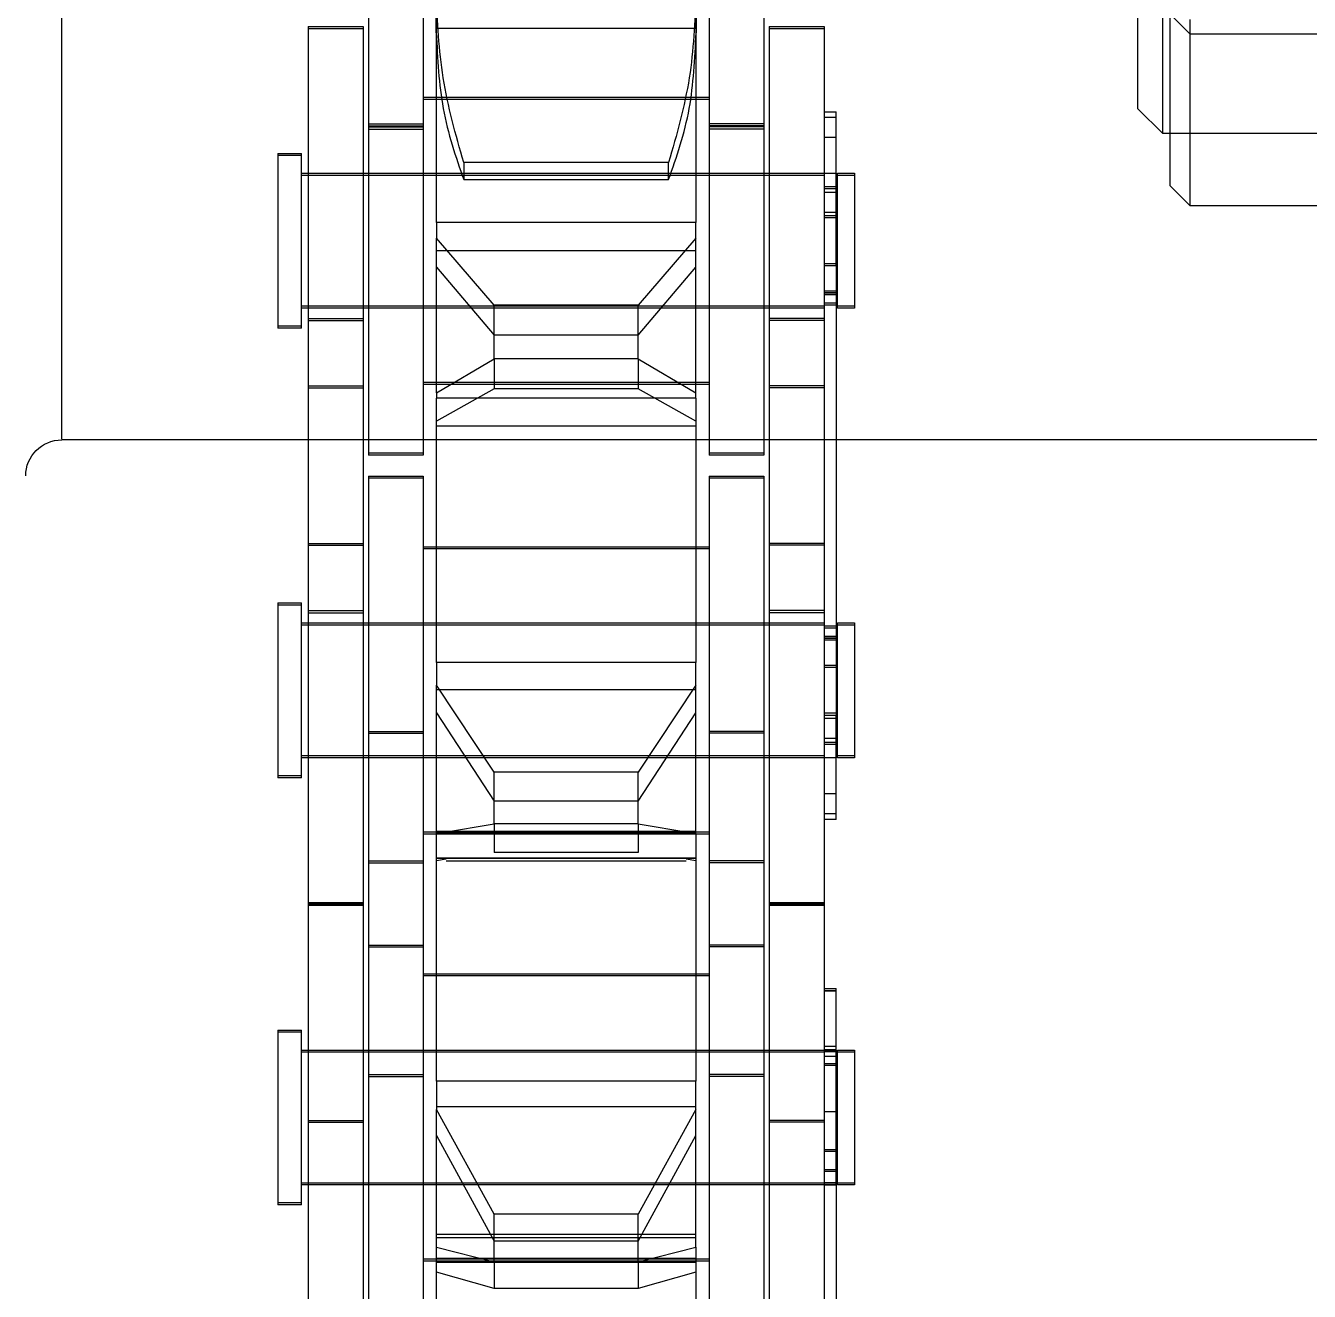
# Model space of a CAD drawing. Header units: metres. Extents: x 0 to 63075, y 0 to 44550.
# Drawn here: x 37255.03 to 37290.65, y 17396.01 to 17431.13 of the extents above; entities that cross this region are included whole.
import ezdxf

# ---------------------------------------------------------------- set-up
doc = ezdxf.new("R2010")
doc.units = ezdxf.units.M
doc.header["$LTSCALE"] = 75
doc.linetypes.add('HIDDEN2', pattern=[4.7625, 3.175, -1.5875])
doc.layers.add('SDM', color=7, linetype='Continuous')
doc.layers.add('ST1', color=7, linetype='HIDDEN2')

# ---------------------------------------------------------------- blocks, each defined once
blk = doc.blocks.new('A$C542b401d')
at = {"layer": 'ST1'}
for p, q in [((97, 1479.525), (97, 1504.497)), ((97, 1479.525), (97, 1504.497)), ((77.515, 1494.477), (77.515, 1488.127)), ((79.035, 1494.477), (79.035, 1488.127)), ((86.965, 1494.477), (86.965, 1488.127)), ((88.485, 1494.477), (88.485, 1488.127)), ((79.4, 1493.044), (79.4, 1485.535)), ((86.6, 1485.535), (86.6, 1493.044)), ((66.444, 1488), (66.444, 1492)), ((67.135, 1488.69), (67.135, 1492)), ((79.395, 1491.892), (79.395, 1490.793)), ((86.605, 1490.793), (86.605, 1491.892)), ((65.683, 1490.76), (66.237, 1491.314)), ((65.683, 1490.76), (65.683, 1491.162)), ((66.237, 1488.308), (66.237, 1491.314)), ((75.843, 1490.974), (75.843, 1490.918)), ((77.363, 1490.974), (75.843, 1490.974)), ((75.843, 1490.918), (75.843, 1480.942)), ((77.363, 1490.918), (75.843, 1490.918)), ((77.363, 1490.974), (77.363, 1490.918)), ((77.363, 1490.918), (77.363, 1480.942)), ((79.395, 1490.912), (86.605, 1490.912)), ((88.637, 1490.974), (88.637, 1490.918)), ((90.157, 1490.974), (88.637, 1490.974)), ((88.637, 1490.918), (88.637, 1480.942)), ((90.157, 1490.918), (88.637, 1490.918)), ((90.157, 1490.974), (90.157, 1490.918)), ((90.157, 1490.918), (90.157, 1480.942)), ((41.237, 1490.76), (65.683, 1490.76)), ((65.683, 1488.151), (65.683, 1490.76)), ((66.444, 1488), (67.135, 1488.69)), ((86.965, 1489.014), (79.035, 1489.014)), ((86.965, 1488.958), (79.035, 1488.958)), ((75.511, 1488.449), (75.511, 1488.606)), ((75.843, 1488.606), (75.511, 1488.606)), ((75.511, 1488.449), (75.843, 1488.449)), ((75.511, 1487.895), (75.511, 1488.449)), ((37.135, 1488), (66.444, 1488)), ((65.683, 1486), (65.683, 1488.151)), ((66.237, 1486.554), (66.237, 1488.308)), ((77.515, 1488.271), (79.035, 1488.271)), ((77.515, 1488.219), (79.035, 1488.219)), ((77.515, 1488.187), (79.035, 1488.187)), ((77.515, 1488.127), (79.035, 1488.127)), ((77.515, 1488.127), (77.515, 1479.078)), ((79.035, 1488.127), (79.035, 1479.078)), ((88.485, 1488.271), (86.965, 1488.271)), ((88.485, 1488.219), (86.965, 1488.219)), ((88.485, 1488.187), (86.965, 1488.187)), ((88.485, 1488.127), (86.965, 1488.127)), ((86.965, 1488.127), (86.965, 1479.078)), ((88.485, 1488.127), (88.485, 1479.078)), ((75.511, 1487.895), (75.843, 1487.895)), ((75.511, 1484.332), (75.511, 1487.895)), ((90.341, 1487.397), (90.341, 1487.452)), ((91, 1487.452), (90.341, 1487.452)), ((90.341, 1487.354), (90.341, 1487.397)), ((91, 1487.397), (90.341, 1487.397)), ((90.341, 1482.6), (90.341, 1487.354)), ((91, 1487.452), (91, 1487.397)), ((91, 1487.397), (91, 1482.6)), ((75, 1486.899), (75, 1486.843)), ((75.474, 1486.899), (75, 1486.899)), ((75.474, 1486.843), (75.474, 1486.899)), ((77.363, 1486.899), (75.511, 1486.899)), ((90.341, 1486.899), (75.843, 1486.899)), ((79.035, 1486.899), (77.515, 1486.899)), ((86.965, 1486.899), (79.035, 1486.899)), ((80.157, 1487.198), (85.843, 1487.198)), ((80.157, 1486.722), (80.157, 1487.198)), ((85.843, 1487.198), (85.843, 1486.722)), ((88.485, 1486.899), (86.965, 1486.899)), ((90.157, 1486.899), (88.637, 1486.899)), ((65.683, 1486), (66.237, 1486.554)), ((75, 1486.843), (75, 1483.153)), ((75.474, 1486.843), (75, 1486.843)), ((75.474, 1483.153), (75.474, 1486.843)), ((75.843, 1486.53), (75.474, 1486.53)), ((77.363, 1486.843), (75.843, 1486.843)), ((90.341, 1486.843), (75.843, 1486.843)), ((79.035, 1486.843), (77.515, 1486.843)), ((86.965, 1486.843), (79.035, 1486.843)), ((85.843, 1486.722), (80.157, 1486.722)), ((88.485, 1486.843), (86.965, 1486.843)), ((90.157, 1486.843), (88.637, 1486.843)), ((75.843, 1486.474), (75.474, 1486.474)), ((75.511, 1486.362), (75.843, 1486.362)), ((41.237, 1486), (65.683, 1486)), ((75.511, 1485.809), (75.843, 1485.809)), ((75.511, 1485.718), (75.843, 1485.718)), ((75.511, 1485.665), (75.843, 1485.665)), ((79.4, 1485.535), (86.6, 1485.535)), ((79.4, 1485.094), (79.4, 1485.535)), ((86.6, 1485.535), (86.6, 1485.094)), ((79.4, 1485.094), (81, 1483.242)), ((79.4, 1480.809), (79.4, 1485.094)), ((79.4, 1484.75), (86.6, 1484.75)), ((85, 1483.242), (86.6, 1485.094)), ((86.6, 1480.809), (86.6, 1485.094)), ((75.511, 1484.39), (75.843, 1484.39)), ((75.511, 1484.332), (75.843, 1484.332)), ((75.511, 1484.332), (75.511, 1471.857)), ((81, 1482.406), (79.4, 1484.296)), ((86.6, 1484.296), (85, 1482.406)), ((75.474, 1483.578), (75.843, 1483.578)), ((75.474, 1483.522), (75.843, 1483.522)), ((75.511, 1483.629), (75.843, 1483.629)), ((75.511, 1483.574), (75.843, 1483.574)), ((75, 1483.209), (75.474, 1483.209)), ((75, 1483.153), (75.474, 1483.153)), ((75.511, 1483.298), (75.843, 1483.298)), ((75.511, 1483.242), (75.843, 1483.242)), ((75.843, 1483.209), (77.363, 1483.209)), ((75.843, 1483.209), (90.341, 1483.209)), ((75.843, 1483.153), (77.363, 1483.153)), ((75.843, 1483.153), (90.341, 1483.153)), ((77.515, 1483.209), (79.035, 1483.209)), ((77.515, 1483.153), (79.035, 1483.153)), ((79.035, 1483.209), (86.965, 1483.209)), ((79.035, 1483.153), (86.965, 1483.153)), ((81, 1481.754), (81, 1483.242)), ((81, 1483.242), (85, 1483.242)), ((85, 1481.754), (85, 1483.242)), ((86.965, 1483.209), (88.485, 1483.209)), ((86.965, 1483.153), (88.485, 1483.153)), ((88.637, 1483.209), (90.157, 1483.209)), ((88.637, 1483.153), (90.157, 1483.153)), ((75.843, 1482.869), (77.363, 1482.869)), ((75.843, 1482.817), (77.363, 1482.817)), ((90.157, 1482.869), (88.637, 1482.869)), ((90.157, 1482.817), (88.637, 1482.817)), ((90.341, 1482.655), (91, 1482.655)), ((81, 1482.406), (85, 1482.406)), ((90.341, 1482.6), (91, 1482.6)), ((81, 1481.754), (79.4, 1480.809)), ((81, 1481.754), (85, 1481.754)), ((81, 1481.754), (81, 1480.921)), ((86.6, 1480.809), (85, 1481.754)), ((85, 1481.754), (85, 1480.921)), ((75.843, 1481.001), (77.363, 1481.001)), ((75.843, 1480.942), (77.363, 1480.942)), ((75.843, 1480.942), (75.843, 1474.705)), ((77.363, 1480.942), (77.363, 1474.705)), ((79.035, 1481.094), (86.965, 1481.094)), ((79.035, 1481.038), (86.965, 1481.038)), ((79.4, 1480.019), (81, 1480.921)), ((81, 1480.921), (85, 1480.921)), ((85, 1480.921), (86.6, 1480.019)), ((90.157, 1481.001), (88.637, 1481.001)), ((90.157, 1480.942), (88.637, 1480.942)), ((88.637, 1480.942), (88.637, 1474.705)), ((90.157, 1480.942), (90.157, 1474.705)), ((79.4, 1480.656), (79.4, 1480.809)), ((79.4, 1480.656), (86.6, 1480.656)), ((79.4, 1480.656), (79.4, 1473.321)), ((86.6, 1480.809), (86.6, 1480.656)), ((86.6, 1473.321), (86.6, 1480.656)), ((79.4, 1479.878), (86.6, 1479.878)), ((41.237, 1479.5), (97, 1479.5)), ((79.4, 1479.5), (86.6, 1479.5)), ((77.515, 1479.134), (79.035, 1479.134)), ((77.515, 1479.078), (79.035, 1479.078)), ((86.965, 1479.134), (88.485, 1479.134)), ((86.965, 1479.078), (88.485, 1479.078)), ((77.515, 1478.498), (77.515, 1478.444)), ((79.035, 1478.498), (77.515, 1478.498)), ((77.515, 1478.444), (77.515, 1467.763)), ((79.035, 1478.444), (77.515, 1478.444)), ((79.035, 1478.498), (79.035, 1478.444)), ((79.035, 1478.444), (79.035, 1467.763)), ((86.965, 1478.498), (86.965, 1478.444)), ((88.485, 1478.498), (86.965, 1478.498)), ((86.965, 1478.444), (86.965, 1467.763)), ((88.485, 1478.444), (86.965, 1478.444)), ((88.485, 1478.498), (88.485, 1478.444)), ((88.485, 1478.444), (88.485, 1467.763)), ((75.843, 1476.63), (77.363, 1476.63)), ((75.843, 1476.58), (77.363, 1476.58)), ((90.157, 1476.63), (88.637, 1476.63)), ((90.157, 1476.58), (88.637, 1476.58)), ((86.965, 1476.538), (79.035, 1476.538)), ((86.965, 1476.484), (79.035, 1476.484)), ((90.341, 1474.922), (90.341, 1474.976)), ((91, 1474.976), (90.341, 1474.976)), ((90.341, 1474.88), (90.341, 1474.922)), ((91, 1474.922), (90.341, 1474.922)), ((90.341, 1470.125), (90.341, 1474.88)), ((91, 1474.976), (91, 1474.922)), ((91, 1474.922), (91, 1470.125)), ((75, 1474.423), (75, 1474.369)), ((75.474, 1474.423), (75, 1474.423)), ((75.474, 1474.369), (75.474, 1474.423)), ((75.843, 1474.763), (77.363, 1474.763)), ((75.843, 1474.705), (77.363, 1474.705)), ((75.843, 1474.705), (75.843, 1466.604)), ((77.363, 1474.423), (75.843, 1474.423)), ((90.341, 1474.423), (75.843, 1474.423)), ((77.363, 1474.705), (77.363, 1466.604)), ((79.035, 1474.423), (77.515, 1474.423)), ((86.965, 1474.423), (79.035, 1474.423)), ((88.485, 1474.423), (86.965, 1474.423)), ((90.157, 1474.763), (88.637, 1474.763)), ((90.157, 1474.705), (88.637, 1474.705)), ((88.637, 1474.705), (88.637, 1466.604)), ((90.157, 1474.423), (88.637, 1474.423)), ((90.157, 1474.705), (90.157, 1466.604)), ((75, 1474.369), (75, 1470.679)), ((75.474, 1474.369), (75, 1474.369)), ((75.474, 1470.679), (75.474, 1474.369)), ((75.511, 1474.333), (75.843, 1474.333)), ((75.511, 1474.28), (75.843, 1474.28)), ((77.363, 1474.369), (75.843, 1474.369)), ((90.341, 1474.369), (75.843, 1474.369)), ((79.035, 1474.369), (77.515, 1474.369)), ((86.965, 1474.369), (79.035, 1474.369)), ((88.485, 1474.369), (86.965, 1474.369)), ((90.157, 1474.369), (88.637, 1474.369)), ((75.843, 1474.054), (75.474, 1474.054)), ((75.843, 1474), (75.474, 1474)), ((75.511, 1474.003), (75.843, 1474.003)), ((75.511, 1473.948), (75.843, 1473.948)), ((75.511, 1473.241), (75.843, 1473.241)), ((75.511, 1473.19), (75.843, 1473.19)), ((79.4, 1473.321), (86.6, 1473.321)), ((79.4, 1472.695), (79.4, 1473.321)), ((86.6, 1473.321), (86.6, 1472.695)), ((79.4, 1472.695), (81, 1470.28)), ((79.4, 1468.579), (79.4, 1472.695)), ((85, 1470.28), (86.6, 1472.695)), ((86.6, 1468.579), (86.6, 1472.695)), ((79.4, 1472.562), (86.6, 1472.562)), ((81, 1469.477), (79.4, 1471.925)), ((86.6, 1471.925), (85, 1469.477)), ((75.511, 1471.914), (75.843, 1471.914)), ((75.511, 1471.857), (75.843, 1471.857)), ((75.511, 1468.972), (75.511, 1471.857)), ((75.511, 1471.766), (75.843, 1471.766)), ((75.511, 1471.214), (75.843, 1471.214)), ((77.515, 1471.41), (79.035, 1471.41)), ((77.515, 1471.36), (79.035, 1471.36)), ((88.485, 1471.41), (86.965, 1471.41)), ((88.485, 1471.36), (86.965, 1471.36)), ((75.474, 1471.102), (75.843, 1471.102)), ((75.474, 1471.048), (75.843, 1471.048)), ((75, 1470.733), (75.474, 1470.733)), ((75, 1470.679), (75.474, 1470.679)), ((75.511, 1470.679), (77.363, 1470.679)), ((75.843, 1470.733), (77.363, 1470.733)), ((75.843, 1470.733), (90.341, 1470.733)), ((75.843, 1470.679), (90.341, 1470.679)), ((77.515, 1470.733), (79.035, 1470.733)), ((77.515, 1470.679), (79.035, 1470.679)), ((79.035, 1470.733), (86.965, 1470.733)), ((79.035, 1470.679), (86.965, 1470.679)), ((86.965, 1470.733), (88.485, 1470.733)), ((86.965, 1470.679), (88.485, 1470.679)), ((88.637, 1470.733), (90.157, 1470.733)), ((88.637, 1470.679), (90.157, 1470.679)), ((81, 1468.851), (81, 1470.28)), ((81, 1470.28), (85, 1470.28)), ((85, 1468.851), (85, 1470.28)), ((90.341, 1470.179), (91, 1470.179)), ((90.341, 1470.125), (91, 1470.125)), ((75.511, 1469.68), (75.843, 1469.68)), ((81, 1469.477), (85, 1469.477)), ((75.511, 1469.128), (75.843, 1469.128)), ((75.511, 1468.972), (75.843, 1468.972)), ((81, 1468.851), (79.569, 1468.608)), ((81, 1468.851), (85, 1468.851)), ((81, 1468.851), (81, 1468.053)), ((86.431, 1468.608), (85, 1468.851)), ((85, 1468.851), (85, 1468.053)), ((79.035, 1468.618), (86.965, 1468.618)), ((79.035, 1468.564), (86.965, 1468.564)), ((79.395, 1468.575), (86.605, 1468.575)), ((86.6, 1468.638), (79.4, 1468.638)), ((79.4, 1468.633), (86.6, 1468.633)), ((79.4, 1468.579), (79.4, 1461.707)), ((86.6, 1461.707), (86.6, 1468.579)), ((81, 1468.053), (85, 1468.053)), ((77.515, 1467.819), (79.035, 1467.819)), ((77.515, 1467.763), (79.035, 1467.763)), ((77.515, 1467.763), (77.515, 1461.839)), ((79.035, 1467.763), (79.035, 1461.839)), ((86.6, 1467.899), (79.4, 1467.899)), ((79.4, 1467.892), (86.6, 1467.892)), ((79.4, 1467.824), (79.669, 1467.863)), ((79.669, 1467.814), (86.331, 1467.814)), ((86.331, 1467.863), (86.6, 1467.824)), ((88.485, 1467.819), (86.965, 1467.819)), ((88.485, 1467.763), (86.965, 1467.763)), ((86.965, 1467.763), (86.965, 1461.839)), ((88.485, 1467.763), (88.485, 1461.839)), ((75.843, 1466.658), (77.363, 1466.658)), ((77.363, 1466.646), (75.843, 1466.646)), ((75.843, 1466.604), (77.363, 1466.604)), ((75.843, 1466.595), (75.843, 1455.363)), ((77.363, 1466.595), (75.843, 1466.595)), ((77.363, 1466.595), (77.363, 1455.363)), ((88.637, 1466.658), (90.157, 1466.658)), ((90.157, 1466.646), (88.637, 1466.646)), ((88.637, 1466.604), (90.157, 1466.604)), ((88.637, 1466.595), (88.637, 1455.363)), ((90.157, 1466.595), (88.637, 1466.595)), ((90.157, 1466.595), (90.157, 1455.363)), ((77.515, 1465.484), (79.035, 1465.484)), ((77.515, 1465.436), (79.035, 1465.436)), ((88.485, 1465.484), (86.965, 1465.484)), ((88.485, 1465.436), (86.965, 1465.436)), ((86.965, 1464.686), (79.035, 1464.686)), ((86.965, 1464.635), (79.035, 1464.635)), ((75.511, 1464.227), (75.511, 1464.278)), ((75.843, 1464.278), (75.511, 1464.278)), ((75.511, 1464.202), (75.511, 1464.227)), ((75.843, 1464.227), (75.511, 1464.227)), ((75.511, 1464.202), (75.843, 1464.202)), ((75.511, 1462.665), (75.511, 1464.202)), ((90.341, 1463.074), (90.341, 1463.124)), ((91, 1463.124), (90.341, 1463.124)), ((90.341, 1462.723), (90.341, 1463.074)), ((91, 1463.074), (90.341, 1463.074)), ((91, 1463.124), (91, 1463.074)), ((91, 1463.074), (91, 1462.723)), ((75.511, 1462.665), (75.843, 1462.665)), ((75.511, 1458.825), (75.511, 1462.665)), ((90.341, 1458.277), (90.341, 1462.723)), ((91, 1462.723), (91, 1458.277)), ((75, 1462.571), (75, 1462.52)), ((75.474, 1462.571), (75, 1462.571)), ((75, 1462.52), (75, 1462.25)), ((75.474, 1462.52), (75, 1462.52)), ((75.474, 1462.52), (75.474, 1462.571)), ((75.474, 1458.83), (75.474, 1462.52)), ((75.511, 1462.573), (75.843, 1462.573)), ((77.363, 1462.571), (75.511, 1462.571)), ((75.511, 1462.525), (75.843, 1462.525)), ((75.511, 1462.389), (75.843, 1462.389)), ((90.341, 1462.571), (75.843, 1462.571)), ((77.363, 1462.52), (75.843, 1462.52)), ((90.341, 1462.52), (75.843, 1462.52)), ((79.035, 1462.571), (77.515, 1462.571)), ((79.035, 1462.52), (77.515, 1462.52)), ((86.965, 1462.571), (79.035, 1462.571)), ((86.965, 1462.52), (79.035, 1462.52)), ((88.485, 1462.571), (86.965, 1462.571)), ((88.485, 1462.52), (86.965, 1462.52)), ((90.157, 1462.571), (88.637, 1462.571)), ((90.157, 1462.52), (88.637, 1462.52)), ((75, 1462.25), (75, 1458.83)), ((75.843, 1462.202), (75.474, 1462.202)), ((75.843, 1462.151), (75.474, 1462.151)), ((77.515, 1461.893), (79.035, 1461.893)), ((77.515, 1461.839), (79.035, 1461.839)), ((77.515, 1461.839), (77.515, 1454.755)), ((79.035, 1461.839), (79.035, 1454.755)), ((79.4, 1461.707), (86.6, 1461.707)), ((79.4, 1460.917), (79.4, 1461.707)), ((86.6, 1461.707), (86.6, 1460.917)), ((88.485, 1461.893), (86.965, 1461.893)), ((88.485, 1461.839), (86.965, 1461.839)), ((86.965, 1461.839), (86.965, 1454.755)), ((88.485, 1461.839), (88.485, 1454.755)), ((79.4, 1460.999), (86.6, 1460.999)), ((79.4, 1460.917), (81, 1458.017)), ((79.4, 1457.101), (79.4, 1460.917)), ((85, 1458.017), (86.6, 1460.917)), ((86.6, 1457.101), (86.6, 1460.917)), ((75.511, 1460.852), (75.843, 1460.852)), ((75.843, 1460.613), (77.363, 1460.613)), ((75.843, 1460.567), (77.363, 1460.567)), ((90.157, 1460.613), (88.637, 1460.613)), ((90.157, 1460.567), (88.637, 1460.567)), ((81, 1457.271), (79.4, 1460.199)), ((86.6, 1460.199), (85, 1457.271)), ((75.511, 1459.803), (75.843, 1459.803)), ((75.511, 1459.754), (75.843, 1459.754)), ((75.474, 1459.25), (75.843, 1459.25)), ((75.474, 1459.199), (75.843, 1459.199)), ((75, 1458.881), (75.474, 1458.881)), ((75, 1458.83), (75.474, 1458.83)), ((75.511, 1458.883), (75.843, 1458.883)), ((75.511, 1458.881), (77.363, 1458.881)), ((75.511, 1458.878), (75.843, 1458.878)), ((75.511, 1458.832), (75.843, 1458.832)), ((75.511, 1458.83), (77.363, 1458.83)), ((75.511, 1458.825), (75.843, 1458.825)), ((75.511, 1458.825), (75.511, 1447.984)), ((75.843, 1458.881), (90.341, 1458.881)), ((75.843, 1458.83), (90.341, 1458.83)), ((77.515, 1458.881), (79.035, 1458.881)), ((77.515, 1458.83), (79.035, 1458.83)), ((79.035, 1458.881), (86.965, 1458.881)), ((79.035, 1458.83), (86.965, 1458.83)), ((86.965, 1458.881), (88.485, 1458.881)), ((86.965, 1458.83), (88.485, 1458.83)), ((88.637, 1458.881), (90.157, 1458.881)), ((88.637, 1458.83), (90.157, 1458.83)), ((90.341, 1458.327), (91, 1458.327)), ((90.341, 1458.277), (91, 1458.277)), ((81, 1456.692), (81, 1458.017)), ((81, 1458.017), (85, 1458.017)), ((85, 1456.692), (85, 1458.017)), ((86.6, 1457.464), (79.4, 1457.464)), ((79.4, 1457.361), (86.6, 1457.361)), ((81, 1456.692), (79.4, 1457.101)), ((79.4, 1457.101), (79.4, 1451.067)), ((81, 1457.271), (85, 1457.271)), ((86.6, 1457.101), (85, 1456.692)), ((86.6, 1451.067), (86.6, 1457.101)), ((79.035, 1456.766), (86.965, 1456.766)), ((79.035, 1456.715), (86.965, 1456.715)), ((86.6, 1456.794), (79.4, 1456.794)), ((79.4, 1456.68), (86.6, 1456.68)), ((81, 1456.692), (85, 1456.692)), ((81, 1456.692), (81, 1455.954)), ((85, 1456.692), (85, 1455.954)), ((79.4, 1456.407), (81, 1455.954)), ((85, 1455.954), (86.6, 1456.407)), ((81, 1455.954), (85, 1455.954))]:
    blk.add_line(p, q, dxfattribs=at)
blk.add_arc((97, 1478.5), 1, 0, 90, dxfattribs=at)
for points, knots in [([(79.395, 1491.892), (79.43, 1491.101), (79.504, 1489.47), (79.935, 1487.971), (80.157, 1487.198)], [0, 0, 0, 0, 0.484725, 1, 1, 1, 1]), ([(85.843, 1487.198), (86.065, 1487.971), (86.496, 1489.47), (86.57, 1491.101), (86.605, 1491.892)], [0, 0, 0, 0, 0.515254, 1, 1, 1, 1]), ([(80.157, 1486.722), (79.935, 1487.358), (79.504, 1488.594), (79.43, 1490.075), (79.395, 1490.793)], [0, 0, 0, 0, 0.515257, 1, 1, 1, 1]), ([(86.605, 1490.793), (86.57, 1490.075), (86.496, 1488.594), (86.065, 1487.358), (85.843, 1486.722)], [0, 0, 0, 0, 0.484735, 1, 1, 1, 1])]:
    blk.add_open_spline(points, degree=3, knots=knots, dxfattribs=at)

msp = doc.modelspace()

# ---------------------------------------------------------------- block references
at = {"layer": 'SDM', "xscale": -1}
msp.add_blockref('A$C542b401d', (37353.032, 15940.137), dxfattribs=at)

doc.saveas('drawing.dxf')
